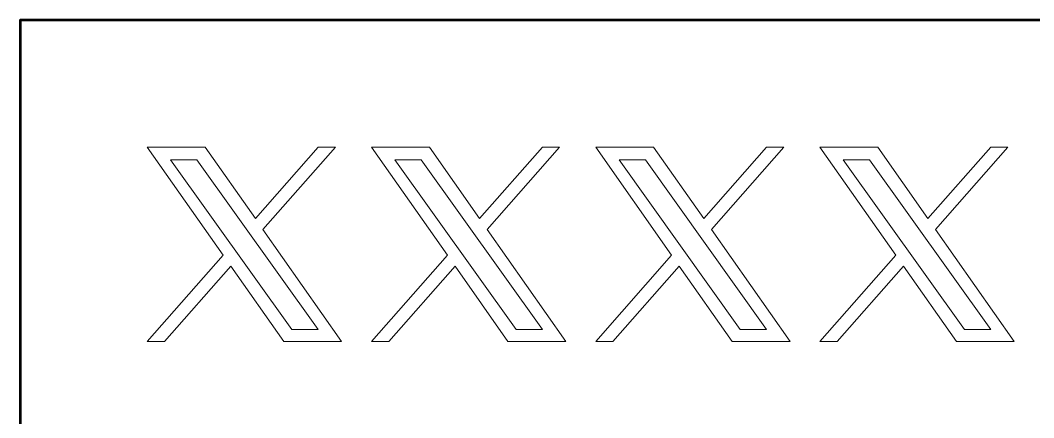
# Model space of a CAD drawing. Header units: centimetres. Extents: x -150 to 29, y -15 to 29.
# Drawn here: x -15 to -8.22, y 12.19 to 14.85 of the extents above; entities that cross this region are included whole.
import ezdxf

# ---------------------------------------------------------------- set-up
doc = ezdxf.new("R2010")
doc.units = ezdxf.units.CM
doc.header["$MEASUREMENT"] = 0
doc.layers.add('Layer 1', color=7, linetype='Continuous')

msp = doc.modelspace()

# ---------------------------------------------------------------- linework, layer by layer
at = {"layer": 'Layer 1', "lineweight": 53}
msp.add_lwpolyline([(-15, -14.85), (6, -14.85), (6, 14.85), (-15, 14.85), (-15, -14.85)], close=True, dxfattribs=at)
at = {"layer": 'Layer 1', "color": 202, "lineweight": 9}
for points, knots in [([(-13.3762, 13.44956), (-13.3762, 13.44956), (-12.85, 12.69946), (-12.85, 12.69946), (-12.85, 12.69946), (-12.85, 12.69946), (-13.23714, 12.69946), (-13.23714, 12.69946), (-13.23714, 12.69946), (-13.23714, 12.69946), (-13.59161, 13.20468), (-13.59161, 13.20468), (-13.59161, 13.20468), (-13.59161, 13.20468), (-14.03534, 12.69946), (-14.03534, 12.69946), (-14.03534, 12.69946), (-14.03534, 12.69946), (-14.15, 12.69946), (-14.15, 12.69946), (-14.15, 12.69946), (-14.15, 12.69946), (-13.64243, 13.27718), (-13.64243, 13.27718), (-13.64243, 13.27718), (-13.64243, 13.27718), (-14.15, 14.00054), (-14.15, 14.00054), (-14.15, 14.00054), (-14.15, 14.00054), (-13.76286, 14.00054), (-13.76286, 14.00054), (-13.76286, 14.00054), (-13.76286, 14.00054), (-13.42729, 13.52223), (-13.42729, 13.52223), (-13.42729, 13.52223), (-13.42729, 13.52223), (-13.00683, 14.00054), (-13.00683, 14.00054), (-13.00683, 14.00054), (-13.00683, 14.00054), (-12.89217, 14.00054), (-12.89217, 14.00054), (-12.89217, 14.00054), (-12.89217, 14.00054), (-13.3762, 13.44956), (-13.3762, 13.44956)], [0, 0, 0, 0, 0.0769231, 0.0769231, 0.0769231, 0.0769231, 0.1538462, 0.1538462, 0.1538462, 0.1538462, 0.2307692, 0.2307692, 0.2307692, 0.2307692, 0.3076923, 0.3076923, 0.3076923, 0.3076923, 0.3846154, 0.3846154, 0.3846154, 0.3846154, 0.4615385, 0.4615385, 0.4615385, 0.4615385, 0.5384615, 0.5384615, 0.5384615, 0.5384615, 0.6153846, 0.6153846, 0.6153846, 0.6153846, 0.6923077, 0.6923077, 0.6923077, 0.6923077, 0.7692308, 0.7692308, 0.7692308, 0.7692308, 0.8461538, 0.8461538, 0.8461538, 0.8461538, 1, 1, 1, 1]), ([(-11.8762, 13.44956), (-11.8762, 13.44956), (-11.35, 12.69946), (-11.35, 12.69946), (-11.35, 12.69946), (-11.35, 12.69946), (-11.73714, 12.69946), (-11.73714, 12.69946), (-11.73714, 12.69946), (-11.73714, 12.69946), (-12.09161, 13.20468), (-12.09161, 13.20468), (-12.09161, 13.20468), (-12.09161, 13.20468), (-12.53534, 12.69946), (-12.53534, 12.69946), (-12.53534, 12.69946), (-12.53534, 12.69946), (-12.65, 12.69946), (-12.65, 12.69946), (-12.65, 12.69946), (-12.65, 12.69946), (-12.14243, 13.27718), (-12.14243, 13.27718), (-12.14243, 13.27718), (-12.14243, 13.27718), (-12.65, 14.00054), (-12.65, 14.00054), (-12.65, 14.00054), (-12.65, 14.00054), (-12.26286, 14.00054), (-12.26286, 14.00054), (-12.26286, 14.00054), (-12.26286, 14.00054), (-11.92729, 13.52223), (-11.92729, 13.52223), (-11.92729, 13.52223), (-11.92729, 13.52223), (-11.50683, 14.00054), (-11.50683, 14.00054), (-11.50683, 14.00054), (-11.50683, 14.00054), (-11.39217, 14.00054), (-11.39217, 14.00054), (-11.39217, 14.00054), (-11.39217, 14.00054), (-11.8762, 13.44956), (-11.8762, 13.44956)], [0, 0, 0, 0, 0.0769231, 0.0769231, 0.0769231, 0.0769231, 0.1538462, 0.1538462, 0.1538462, 0.1538462, 0.2307692, 0.2307692, 0.2307692, 0.2307692, 0.3076923, 0.3076923, 0.3076923, 0.3076923, 0.3846154, 0.3846154, 0.3846154, 0.3846154, 0.4615385, 0.4615385, 0.4615385, 0.4615385, 0.5384615, 0.5384615, 0.5384615, 0.5384615, 0.6153846, 0.6153846, 0.6153846, 0.6153846, 0.6923077, 0.6923077, 0.6923077, 0.6923077, 0.7692308, 0.7692308, 0.7692308, 0.7692308, 0.8461538, 0.8461538, 0.8461538, 0.8461538, 1, 1, 1, 1]), ([(-10.3762, 13.44956), (-10.3762, 13.44956), (-9.85, 12.69946), (-9.85, 12.69946), (-9.85, 12.69946), (-9.85, 12.69946), (-10.23714, 12.69946), (-10.23714, 12.69946), (-10.23714, 12.69946), (-10.23714, 12.69946), (-10.59161, 13.20468), (-10.59161, 13.20468), (-10.59161, 13.20468), (-10.59161, 13.20468), (-11.03534, 12.69946), (-11.03534, 12.69946), (-11.03534, 12.69946), (-11.03534, 12.69946), (-11.15, 12.69946), (-11.15, 12.69946), (-11.15, 12.69946), (-11.15, 12.69946), (-10.64243, 13.27718), (-10.64243, 13.27718), (-10.64243, 13.27718), (-10.64243, 13.27718), (-11.15, 14.00054), (-11.15, 14.00054), (-11.15, 14.00054), (-11.15, 14.00054), (-10.76286, 14.00054), (-10.76286, 14.00054), (-10.76286, 14.00054), (-10.76286, 14.00054), (-10.42729, 13.52223), (-10.42729, 13.52223), (-10.42729, 13.52223), (-10.42729, 13.52223), (-10.00683, 14.00054), (-10.00683, 14.00054), (-10.00683, 14.00054), (-10.00683, 14.00054), (-9.89217, 14.00054), (-9.89217, 14.00054), (-9.89217, 14.00054), (-9.89217, 14.00054), (-10.3762, 13.44956), (-10.3762, 13.44956)], [0, 0, 0, 0, 0.0769231, 0.0769231, 0.0769231, 0.0769231, 0.1538462, 0.1538462, 0.1538462, 0.1538462, 0.2307692, 0.2307692, 0.2307692, 0.2307692, 0.3076923, 0.3076923, 0.3076923, 0.3076923, 0.3846154, 0.3846154, 0.3846154, 0.3846154, 0.4615385, 0.4615385, 0.4615385, 0.4615385, 0.5384615, 0.5384615, 0.5384615, 0.5384615, 0.6153846, 0.6153846, 0.6153846, 0.6153846, 0.6923077, 0.6923077, 0.6923077, 0.6923077, 0.7692308, 0.7692308, 0.7692308, 0.7692308, 0.8461538, 0.8461538, 0.8461538, 0.8461538, 1, 1, 1, 1]), ([(-8.8762, 13.44956), (-8.8762, 13.44956), (-8.35, 12.69946), (-8.35, 12.69946), (-8.35, 12.69946), (-8.35, 12.69946), (-8.73714, 12.69946), (-8.73714, 12.69946), (-8.73714, 12.69946), (-8.73714, 12.69946), (-9.09161, 13.20468), (-9.09161, 13.20468), (-9.09161, 13.20468), (-9.09161, 13.20468), (-9.53534, 12.69946), (-9.53534, 12.69946), (-9.53534, 12.69946), (-9.53534, 12.69946), (-9.65, 12.69946), (-9.65, 12.69946), (-9.65, 12.69946), (-9.65, 12.69946), (-9.14243, 13.27718), (-9.14243, 13.27718), (-9.14243, 13.27718), (-9.14243, 13.27718), (-9.65, 14.00054), (-9.65, 14.00054), (-9.65, 14.00054), (-9.65, 14.00054), (-9.26286, 14.00054), (-9.26286, 14.00054), (-9.26286, 14.00054), (-9.26286, 14.00054), (-8.92729, 13.52223), (-8.92729, 13.52223), (-8.92729, 13.52223), (-8.92729, 13.52223), (-8.50683, 14.00054), (-8.50683, 14.00054), (-8.50683, 14.00054), (-8.50683, 14.00054), (-8.39217, 14.00054), (-8.39217, 14.00054), (-8.39217, 14.00054), (-8.39217, 14.00054), (-8.8762, 13.44956), (-8.8762, 13.44956)], [0, 0, 0, 0, 0.0769231, 0.0769231, 0.0769231, 0.0769231, 0.1538462, 0.1538462, 0.1538462, 0.1538462, 0.2307692, 0.2307692, 0.2307692, 0.2307692, 0.3076923, 0.3076923, 0.3076923, 0.3076923, 0.3846154, 0.3846154, 0.3846154, 0.3846154, 0.4615385, 0.4615385, 0.4615385, 0.4615385, 0.5384615, 0.5384615, 0.5384615, 0.5384615, 0.6153846, 0.6153846, 0.6153846, 0.6153846, 0.6923077, 0.6923077, 0.6923077, 0.6923077, 0.7692308, 0.7692308, 0.7692308, 0.7692308, 0.8461538, 0.8461538, 0.8461538, 0.8461538, 1, 1, 1, 1]), ([(-13.99395, 13.91587), (-13.99395, 13.91587), (-13.18311, 12.77997), (-13.18311, 12.77997), (-13.18311, 12.77997), (-13.18311, 12.77997), (-13.00691, 12.77997), (-13.00691, 12.77997), (-13.00691, 12.77997), (-13.00691, 12.77997), (-13.8178, 13.91587), (-13.8178, 13.91587), (-13.8178, 13.91587), (-13.8178, 13.91587), (-13.99395, 13.91587), (-13.99395, 13.91587)], [0, 0, 0, 0, 0.2, 0.2, 0.2, 0.2, 0.4, 0.4, 0.4, 0.4, 0.6, 0.6, 0.6, 0.6, 1, 1, 1, 1]), ([(-13.99395, 13.91587), (-13.99395, 13.91587), (-13.99395, 13.91587), (-13.99395, 13.91587), (-13.99395, 13.91587), (-13.99395, 13.91587), (-13.99395, 13.91587), (-13.99395, 13.91587)], [0, 0, 0, 0, 0.3333333, 0.3333333, 0.3333333, 0.3333333, 1, 1, 1, 1]), ([(-12.49395, 13.91587), (-12.49395, 13.91587), (-11.68311, 12.77997), (-11.68311, 12.77997), (-11.68311, 12.77997), (-11.68311, 12.77997), (-11.50691, 12.77997), (-11.50691, 12.77997), (-11.50691, 12.77997), (-11.50691, 12.77997), (-12.3178, 13.91587), (-12.3178, 13.91587), (-12.3178, 13.91587), (-12.3178, 13.91587), (-12.49395, 13.91587), (-12.49395, 13.91587)], [0, 0, 0, 0, 0.2, 0.2, 0.2, 0.2, 0.4, 0.4, 0.4, 0.4, 0.6, 0.6, 0.6, 0.6, 1, 1, 1, 1]), ([(-12.49395, 13.91587), (-12.49395, 13.91587), (-12.49395, 13.91587), (-12.49395, 13.91587), (-12.49395, 13.91587), (-12.49395, 13.91587), (-12.49395, 13.91587), (-12.49395, 13.91587)], [0, 0, 0, 0, 0.3333333, 0.3333333, 0.3333333, 0.3333333, 1, 1, 1, 1]), ([(-10.99395, 13.91587), (-10.99395, 13.91587), (-10.18311, 12.77997), (-10.18311, 12.77997), (-10.18311, 12.77997), (-10.18311, 12.77997), (-10.00691, 12.77997), (-10.00691, 12.77997), (-10.00691, 12.77997), (-10.00691, 12.77997), (-10.8178, 13.91587), (-10.8178, 13.91587), (-10.8178, 13.91587), (-10.8178, 13.91587), (-10.99395, 13.91587), (-10.99395, 13.91587)], [0, 0, 0, 0, 0.2, 0.2, 0.2, 0.2, 0.4, 0.4, 0.4, 0.4, 0.6, 0.6, 0.6, 0.6, 1, 1, 1, 1]), ([(-10.99395, 13.91587), (-10.99395, 13.91587), (-10.99395, 13.91587), (-10.99395, 13.91587), (-10.99395, 13.91587), (-10.99395, 13.91587), (-10.99395, 13.91587), (-10.99395, 13.91587)], [0, 0, 0, 0, 0.3333333, 0.3333333, 0.3333333, 0.3333333, 1, 1, 1, 1]), ([(-9.49395, 13.91587), (-9.49395, 13.91587), (-8.68311, 12.77997), (-8.68311, 12.77997), (-8.68311, 12.77997), (-8.68311, 12.77997), (-8.50691, 12.77997), (-8.50691, 12.77997), (-8.50691, 12.77997), (-8.50691, 12.77997), (-9.3178, 13.91587), (-9.3178, 13.91587), (-9.3178, 13.91587), (-9.3178, 13.91587), (-9.49395, 13.91587), (-9.49395, 13.91587)], [0, 0, 0, 0, 0.2, 0.2, 0.2, 0.2, 0.4, 0.4, 0.4, 0.4, 0.6, 0.6, 0.6, 0.6, 1, 1, 1, 1]), ([(-9.49395, 13.91587), (-9.49395, 13.91587), (-9.49395, 13.91587), (-9.49395, 13.91587), (-9.49395, 13.91587), (-9.49395, 13.91587), (-9.49395, 13.91587), (-9.49395, 13.91587)], [0, 0, 0, 0, 0.3333333, 0.3333333, 0.3333333, 0.3333333, 1, 1, 1, 1])]:
    msp.add_open_spline(points, degree=3, knots=knots, dxfattribs=at)

doc.saveas('drawing.dxf')
